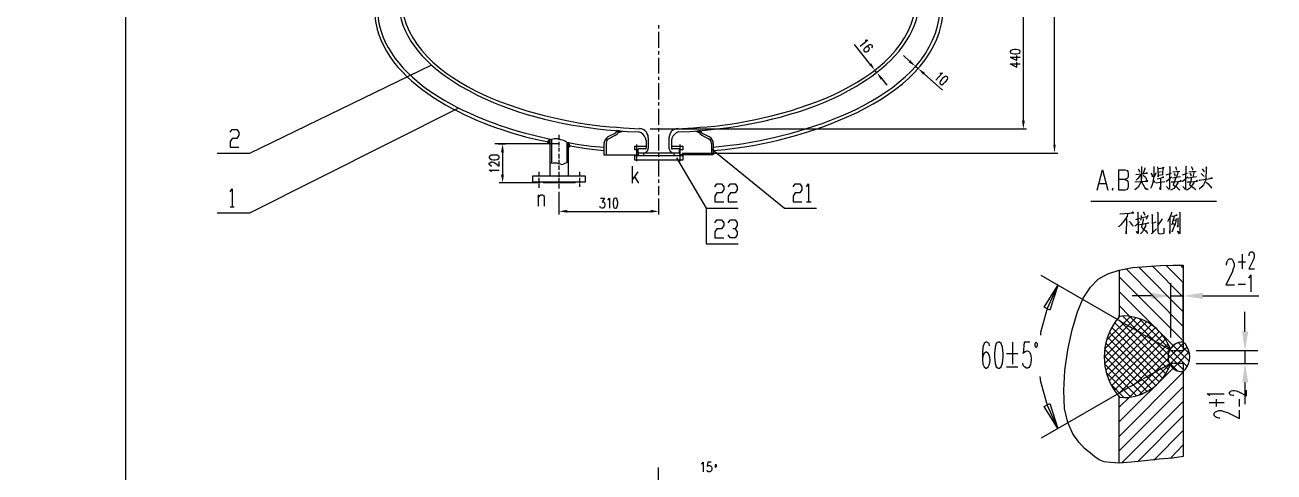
# Model space of a CAD drawing. Header units: millimetres. Extents: x 0 to 819, y 0 to 1152.
# Drawn here: x 0 to 539, y 586 to 779 of the extents above; entities that cross this region are included whole.
import ezdxf

# ---------------------------------------------------------------- set-up
doc = ezdxf.new("R2010")
doc.units = ezdxf.units.MM
doc.layers.add('1', color=7, linetype='Continuous')

msp = doc.modelspace()

# ---------------------------------------------------------------- hatches: boundary and pattern name
h = msp.add_hatch(color=0)
h.dxf.hatch_style = 2
h.paths.add_polyline_path([(365.4, 762.441732), (364.5, 761.721732), (367.02, 759.381732)])
h = msp.add_hatch(color=0)
h.dxf.hatch_style = 2
h.paths.add_polyline_path([(382.32, 763.701732), (381.6, 762.801732), (384.66, 761.001732)])
h = msp.add_hatch(color=0)
h.dxf.hatch_style = 2
h.paths.add_polyline_path([(370.44, 755.961732), (369.54, 755.241732), (367.92, 758.301732)])
h = msp.add_hatch(color=0)
h.dxf.hatch_style = 2
h.paths.add_polyline_path([(388.62, 758.301732), (387.9, 757.401732), (385.74, 760.101732)])
h = msp.add_hatch(color=0)
h.dxf.hatch_style = 2
h.paths.add_polyline_path([(430.56, 737.601732), (431.82, 737.601732), (431.1, 734.001732)])
h = msp.add_hatch(color=0)
h.dxf.hatch_style = 2
h.paths.add_polyline_path([(226.62, 729.681732), (225.72, 728.421732), (226.62, 728.421732)])
h = msp.add_hatch(color=0)
h.dxf.hatch_style = 2
h.paths.add_polyline_path([(225.72, 728.421732), (226.62, 728.421732)])
h = msp.add_hatch(color=0)
h.dxf.hatch_style = 2
h.paths.add_polyline_path([(225.72, 728.421732), (226.62, 728.421732)])
h = msp.add_hatch(color=0)
h.dxf.hatch_style = 2
h.paths.add_polyline_path([(225.72, 728.421732), (225.9, 728.241732), (226.62, 728.241732)])
h = msp.add_hatch(color=0)
h.dxf.hatch_style = 2
h.paths.add_polyline_path([(225.72, 728.421732), (226.62, 728.421732), (226.62, 728.241732)])
h = msp.add_hatch(color=0)
h.dxf.hatch_style = 2
h.paths.add_polyline_path([(225.9, 728.241732), (226.62, 728.241732), (226.62, 727.701732)])
h = msp.add_hatch(color=0)
h.dxf.hatch_style = 2
h.paths.add_polyline_path([(234.54, 728.241732), (234.54, 726.801732), (235.26, 726.801732)])
h = msp.add_hatch(color=0)
h.dxf.hatch_style = 2
h.paths.add_polyline_path([(205.56, 723.921732), (206.82, 723.921732), (206.28, 727.521732)])
h = msp.add_hatch(color=0)
h.dxf.hatch_style = 2
h.paths.add_polyline_path([(234.54, 726.801732), (234.54, 726.621732), (235.44, 726.621732)])
h = msp.add_hatch(color=0)
h.dxf.hatch_style = 2
h.paths.add_polyline_path([(234.54, 726.801732), (235.44, 726.621732)])
h = msp.add_hatch(color=0)
h.dxf.hatch_style = 2
h.paths.add_polyline_path([(234.54, 726.801732), (235.26, 726.801732), (235.44, 726.621732)])
h = msp.add_hatch(color=0)
h.dxf.hatch_style = 2
h.paths.add_polyline_path([(234.54, 726.621732), (235.44, 726.621732)])
h = msp.add_hatch(color=0)
h.dxf.hatch_style = 2
h.paths.add_polyline_path([(234.54, 726.621732), (235.44, 726.621732)])
h = msp.add_hatch(color=0)
h.dxf.hatch_style = 2
h.paths.add_polyline_path([(234.54, 726.621732), (235.44, 726.621732), (234.54, 725.901732)])
h = msp.add_hatch(color=0)
h.dxf.hatch_style = 2
h.paths.add_polyline_path([(444.06, 727.161732), (445.14, 727.161732), (444.6, 723.561732)])
h = msp.add_hatch(color=0)
h.dxf.hatch_style = 2
h.paths.add_polyline_path([(205.56, 714.201732), (206.82, 714.201732), (206.28, 710.781732)])
h = msp.add_hatch(color=0)
h.dxf.hatch_style = 2
h.paths.add_polyline_path([(234.18, 699.081732), (234.18, 697.821732), (230.58, 698.361732)])
h = msp.add_hatch(color=0)
h.dxf.hatch_style = 2
h.paths.add_polyline_path([(270.18, 699.081732), (270.18, 697.821732), (273.6, 698.361732)])
h = msp.add_hatch(color=0)
h.dxf.hatch_style = 2
h.paths.add_polyline_path([(486.36, 663.261732), (486.36, 660.561732), (494.82, 661.821732)])
h = msp.add_hatch(color=0)
h.dxf.hatch_style = 2
h.paths.add_polyline_path([(508.68, 663.261732), (508.68, 660.561732), (500.22, 661.821732)])
h = msp.add_hatch(color=0)
h.dxf.hatch_style = 2
h.paths.add_polyline_path([(525.6, 646.521732), (528.3, 646.521732), (526.86, 638.241732)])
h = msp.add_hatch(color=0)
h.dxf.hatch_style = 2
h.paths.add_polyline_path([(525.6, 624.381732), (528.3, 624.381732), (526.86, 632.661732)])

# ---------------------------------------------------------------- linework, layer by layer
at = {"layer": '1', "color": 0, "lineweight": 18}
for points in [[(819, 14.361732), (43.56, 14.361732), (43.56, 1151.601732), (819, 1151.601732), (819, 14.361732)], [(269.1, 730.221732), (269.1, 731.121732), (268.74, 731.841732), (268.38, 732.561732), (267.66, 733.281732), (266.94, 733.821732), (266.22, 734.001732), (265.32, 734.181732)], [(270, 734.001732), (277.56, 734.001732)], [(226.62, 729.681732), (226.62, 713.661732)], [(234, 728.241732), (232.74, 728.961732), (231.48, 729.321732), (230.04, 729.681732), (228.6, 729.681732), (227.34, 729.501732)], [(227.34, 729.501732), (227.34, 719.241732)], [(233.82, 728.241732), (239.22, 727.341732), (244.62, 726.621732), (250.02, 726.081732)], [(234, 728.241732), (234, 719.601732)], [(234.54, 728.241732), (234.54, 713.661732)], [(251.64, 730.581732), (251.1, 730.041732), (250.56, 729.321732), (250.2, 728.601732), (250.02, 727.701732)], [(252.18, 729.681732), (251.46, 729.321732), (251.1, 728.601732), (250.92, 727.701732)], [(254.7, 732.021732), (251.64, 730.581732)], [(255.06, 731.301732), (252.18, 729.681732)], [(254.7, 732.021732), (255.06, 732.381732), (255.42, 732.741732), (255.42, 733.281732)], [(255.06, 731.301732), (255.78, 731.841732), (256.14, 732.381732)], [(268.2, 728.961732), (268.02, 730.041732), (267.48, 730.941732), (266.94, 731.661732), (266.04, 732.381732), (265.14, 732.741732)], [(268.2, 728.961732), (268.2, 725.721732)], [(269.1, 730.221732), (269.1, 725.721732)], [(278.1, 730.221732), (278.1, 725.721732)], [(282.06, 732.741732), (281.16, 732.381732), (280.44, 731.661732), (279.72, 730.941732), (279.36, 730.041732), (279.18, 728.961732)], [(279.18, 728.961732), (279.18, 725.721732)], [(291.24, 732.381732), (291.6, 731.841732), (292.32, 731.301732)], [(291.78, 733.281732), (291.96, 732.741732), (292.14, 732.381732), (292.68, 732.021732)], [(292.32, 731.301732), (295.2, 729.681732)], [(292.68, 732.021732), (295.56, 730.581732)], [(296.46, 727.701732), (296.28, 728.601732), (295.92, 729.321732), (295.2, 729.681732)], [(297.18, 727.701732), (297.18, 728.601732), (296.82, 729.321732), (296.28, 730.041732), (295.56, 730.581732)], [(234.54, 726.801732), (242.28, 725.541732), (250.02, 724.641732)], [(250.02, 727.701732), (250.02, 722.841732)], [(250.02, 722.841732), (264.78, 722.841732)], [(250.92, 727.701732), (250.92, 722.841732)], [(264.78, 725.001732), (263.34, 725.001732), (263.34, 726.621732), (268.2, 726.621732)], [(267.84, 725.361732), (264.78, 725.361732)], [(267.12, 723.561732), (264.78, 723.561732), (264.78, 725.361732)], [(264.78, 723.561732), (264.78, 722.481732)], [(267.12, 723.561732), (267.66, 723.741732), (268.38, 724.101732), (268.74, 724.461732), (269.1, 725.001732), (269.1, 725.721732)], [(282.6, 723.561732), (267.12, 723.561732)], [(267.12, 723.561732), (267.12, 722.481732)], [(267.84, 725.361732), (268.02, 725.361732), (268.2, 725.721732)], [(278.1, 725.721732), (278.28, 725.001732), (278.64, 724.461732), (279, 724.101732), (279.54, 723.741732), (280.26, 723.561732)], [(279.18, 726.621732), (284.04, 726.621732), (284.04, 725.001732), (282.6, 725.001732)], [(279.18, 725.721732), (279.18, 725.361732), (279.54, 725.361732)], [(282.6, 723.561732), (282.6, 725.361732), (279.54, 725.361732)], [(280.26, 723.561732), (280.26, 722.481732)], [(282.6, 723.561732), (282.6, 722.481732)], [(297.18, 722.841732), (282.6, 722.841732)], [(296.46, 727.701732), (296.46, 722.841732)], [(297.18, 727.701732), (297.18, 722.841732)], [(267.12, 722.481732), (284.04, 722.481732), (284.04, 720.501732), (263.34, 720.501732)], [(284.04, 720.501732), (263.34, 720.501732), (263.34, 722.481732), (280.26, 722.481732)], [(219.24, 713.661732), (219.24, 711.141732)], [(242.1, 711.141732), (242.1, 713.661732), (219.24, 713.661732)], [(219.24, 711.141732), (242.1, 711.141732)], [(223.74, 711.141732), (223.74, 710.781732)], [(237.6, 711.141732), (237.6, 710.781732), (223.74, 710.781732)], [(500.22, 675.141732), (500.22, 638.241732)], [(472.5, 672.981732), (472.5, 653.181732)], [(472.5, 653.001732), (472.5, 653.361732)], [(500.22, 632.661732), (500.22, 592.521732)], [(472.5, 589.641732), (472.5, 618.081732)]]:
    msp.add_lwpolyline(points, dxfattribs=at)
at = {"layer": '1', "color": 0, "lineweight": 9}
for points in [[(444.6, 727.161732), (444.6, 997.521732)], [(431.1, 791.241732), (431.1, 737.601732)], [(273.6, 778.821732), (273.6, 777.381732)], [(273.6, 775.941732), (273.6, 769.101732)], [(362.88, 772.341732), (363.24, 772.341732), (363.96, 772.341732), (360.72, 769.641732)], [(273.6, 767.661732), (273.6, 766.221732)], [(364.86, 762.081732), (358.2, 770.541732)], [(365.76, 769.101732), (365.94, 769.461732), (365.94, 770.001732), (365.76, 770.181732), (365.22, 770.361732), (364.68, 770.361732), (363.78, 769.821732), (362.88, 769.101732), (362.34, 768.561732), (362.16, 768.021732), (362.34, 767.661732), (362.34, 767.481732), (362.88, 767.301732), (363.42, 767.301732), (363.96, 767.661732), (364.14, 767.661732), (364.5, 768.201732), (364.68, 768.741732), (364.5, 769.101732), (364.32, 769.281732), (363.96, 769.461732), (363.42, 769.461732), (362.88, 769.101732)], [(425.52, 767.301732), (425.7, 766.761732), (426.42, 766.581732), (427.32, 766.401732), (428.04, 766.401732), (428.94, 766.581732), (429.66, 766.761732), (429.84, 767.301732), (429.84, 767.481732), (429.66, 767.841732), (428.94, 768.201732), (428.04, 768.381732), (427.32, 768.381732), (426.42, 768.201732), (425.7, 767.841732), (425.52, 767.481732), (425.52, 767.301732)], [(175.5, 761.541732), (97.02, 723.381732), (82.98, 723.381732)], [(273.6, 764.781732), (273.6, 757.941732)], [(381.96, 763.341732), (379.44, 765.681732)], [(384.66, 761.001732), (385.74, 760.101732)], [(425.52, 764.961732), (428.4, 763.521732), (428.4, 765.681732)], [(425.52, 764.961732), (429.84, 764.961732)], [(425.52, 762.081732), (428.4, 760.641732), (428.4, 762.801732)], [(425.52, 762.081732), (429.84, 762.081732)], [(273.6, 756.501732), (273.6, 755.241732)], [(366.3, 758.841732), (365.94, 758.481732)], [(367.02, 757.761732), (366.84, 757.401732)], [(367.92, 758.301732), (367.02, 759.381732)], [(370.08, 755.601732), (372.24, 752.901732)], [(383.76, 760.101732), (383.76, 759.921732)], [(384.84, 759.201732), (384.66, 759.021732)], [(388.26, 757.761732), (396.18, 750.741732)], [(395.1, 758.121732), (395.46, 758.121732), (396.18, 758.301732), (393.3, 755.061732)], [(397.98, 756.681732), (397.62, 756.861732), (397.08, 756.501732), (396.18, 755.781732), (395.82, 755.421732), (395.28, 754.521732), (395.1, 753.981732), (395.28, 753.441732), (395.46, 753.261732), (396, 753.081732), (396.54, 753.441732), (397.26, 754.161732), (397.62, 754.521732), (398.34, 755.421732), (398.52, 755.961732), (398.34, 756.501732), (397.98, 756.681732)], [(273.6, 753.801732), (273.6, 746.781732)], [(273.6, 745.521732), (273.6, 744.081732)], [(187.2, 743.001732), (97.02, 697.641732)], [(273.6, 742.641732), (273.6, 735.801732)], [(88.56, 732.561732), (89.46, 733.821732), (91.44, 733.821732), (92.34, 732.561732), (92.34, 731.301732), (91.44, 729.861732), (89.46, 729.861732), (88.56, 728.601732), (88.56, 726.081732), (92.34, 726.081732)], [(273.6, 734.361732), (273.6, 732.921732)], [(275.04, 734.001732), (432.54, 734.001732)], [(226.62, 729.681732), (225.72, 728.421732), (226.62, 727.701732)], [(230.58, 731.481732), (230.58, 729.321732)], [(230.58, 728.961732), (230.58, 728.961732)], [(230.58, 728.421732), (230.58, 726.801732)], [(234.54, 728.241732), (235.44, 726.621732), (234.54, 725.901732)], [(255.42, 733.281732), (255.6, 733.281732), (255.6, 733.281732), (255.6, 733.281732), (255.6, 733.281732), (255.6, 733.281732)], [(256.32, 732.561732), (255.42, 733.281732)], [(255.42, 733.281732), (256.14, 732.381732)], [(255.6, 733.281732), (255.6, 733.281732), (255.6, 733.101732), (255.6, 733.281732)], [(255.6, 733.101732), (255.78, 733.281732), (255.6, 733.101732)], [(255.6, 733.101732), (255.78, 733.281732)], [(255.6, 733.101732), (255.78, 733.281732), (255.6, 733.101732), (255.78, 733.281732), (255.6, 733.101732)], [(255.78, 733.281732), (255.6, 733.101732), (255.96, 733.281732), (255.78, 733.101732), (255.96, 733.281732)], [(256.32, 732.561732), (255.6, 733.281732), (256.32, 732.561732), (255.6, 733.281732), (256.32, 732.561732), (255.6, 733.281732), (256.32, 732.561732)], [(255.6, 733.281732), (256.5, 732.561732), (255.78, 733.281732), (256.5, 732.561732)], [(255.78, 733.101732), (256.32, 732.561732), (255.6, 733.101732)], [(255.78, 732.921732), (255.96, 733.281732), (255.78, 732.921732), (255.96, 733.281732)], [(255.78, 732.921732), (255.96, 733.281732), (255.78, 732.921732), (255.96, 733.281732)], [(255.78, 732.921732), (256.14, 733.281732), (255.78, 732.921732), (256.14, 733.281732), (255.78, 732.921732), (256.14, 733.281732)], [(256.5, 732.561732), (255.78, 733.281732), (256.5, 732.561732), (255.78, 733.281732), (256.5, 732.561732)], [(255.78, 732.921732), (256.14, 733.101732), (255.78, 732.921732)], [(255.78, 732.741732), (256.14, 733.101732)], [(256.14, 732.561732), (255.78, 732.921732)], [(256.5, 732.561732), (255.96, 733.281732), (256.5, 732.561732), (255.96, 733.281732), (256.68, 732.561732), (255.96, 733.281732), (256.68, 732.561732)], [(255.96, 732.741732), (256.32, 733.101732), (255.96, 732.741732), (256.32, 733.101732)], [(255.96, 732.741732), (256.32, 733.101732), (255.96, 732.741732), (256.32, 733.101732)], [(255.96, 732.741732), (256.32, 733.101732), (255.96, 732.741732)], [(255.96, 732.741732), (256.5, 733.101732), (255.96, 732.741732), (256.5, 733.101732)], [(255.96, 732.741732), (256.5, 733.101732), (255.96, 732.741732)], [(256.5, 733.101732), (255.96, 732.561732), (256.5, 733.101732), (255.96, 732.561732), (256.5, 733.101732)], [(255.96, 732.561732), (256.14, 732.561732), (255.96, 732.741732)], [(256.68, 732.561732), (256.14, 733.281732), (256.68, 732.561732), (256.14, 733.281732), (256.68, 732.561732), (256.14, 733.101732), (256.68, 732.561732)], [(256.14, 732.561732), (256.68, 733.101732), (256.14, 732.561732), (256.68, 733.101732)], [(256.14, 732.561732), (256.68, 733.101732), (256.14, 732.561732)], [(256.14, 732.561732), (256.68, 733.101732), (256.14, 732.561732), (256.68, 733.101732)], [(256.14, 732.561732), (256.86, 733.101732), (256.14, 732.381732)], [(256.14, 732.561732), (256.86, 733.101732)], [(257.94, 732.921732), (257.94, 732.921732), (256.14, 732.381732)], [(256.14, 732.381732), (256.14, 732.561732)], [(256.32, 732.561732), (256.86, 733.101732), (256.32, 732.561732)], [(256.86, 733.101732), (256.32, 732.561732), (256.86, 733.101732), (256.32, 732.561732)], [(256.32, 732.561732), (257.04, 733.101732), (256.5, 732.561732)], [(256.86, 732.561732), (256.32, 733.101732), (256.86, 732.561732)], [(256.86, 732.741732), (256.32, 733.101732), (256.86, 732.741732), (256.32, 733.101732), (256.86, 732.741732)], [(256.32, 733.101732), (256.86, 732.741732), (256.5, 733.101732), (256.86, 732.741732), (256.5, 733.101732), (257.04, 732.741732), (256.5, 733.101732), (257.04, 732.741732)], [(257.04, 733.101732), (256.5, 732.561732), (257.04, 733.101732)], [(256.5, 732.561732), (257.04, 733.101732), (256.5, 732.561732)], [(256.68, 732.561732), (257.04, 733.101732), (256.68, 732.561732)], [(256.68, 732.561732), (257.04, 733.101732)], [(256.68, 732.561732), (257.22, 733.101732), (256.68, 732.561732)], [(257.04, 732.741732), (256.68, 733.101732), (257.04, 732.741732), (256.68, 733.101732), (257.04, 732.741732), (256.68, 733.101732), (257.04, 732.741732)], [(256.86, 732.561732), (257.22, 733.101732)], [(256.86, 732.741732), (257.22, 733.101732), (256.86, 732.741732), (257.22, 733.101732), (256.86, 732.741732)], [(257.22, 732.741732), (256.86, 733.101732), (257.22, 732.741732), (256.86, 733.101732), (257.22, 732.741732), (256.86, 733.101732), (257.22, 732.741732)], [(256.86, 733.101732), (257.22, 732.741732), (257.04, 733.101732), (257.22, 732.741732)], [(257.22, 733.101732), (257.04, 732.741732), (257.4, 733.101732), (257.04, 732.741732)], [(257.04, 732.741732), (257.4, 733.101732)], [(257.04, 732.741732), (257.4, 733.101732), (257.04, 732.741732)], [(257.4, 732.741732), (257.04, 733.101732), (257.4, 732.741732), (257.04, 733.101732), (257.4, 732.741732)], [(257.22, 732.741732), (257.4, 733.101732)], [(257.4, 733.101732), (257.22, 732.741732), (257.4, 732.921732), (257.22, 732.741732), (257.58, 732.921732), (257.4, 732.741732), (257.58, 732.921732), (257.4, 732.741732)], [(257.4, 732.741732), (257.22, 733.101732), (257.4, 732.741732), (257.22, 733.101732), (257.4, 732.741732)], [(257.4, 732.921732), (257.22, 733.101732), (257.4, 732.921732)], [(257.58, 732.921732), (257.4, 733.101732), (257.58, 732.921732), (257.4, 733.101732), (257.58, 732.921732), (257.4, 733.101732), (257.58, 732.921732)], [(257.4, 732.741732), (257.58, 732.921732)], [(257.4, 732.921732), (257.58, 732.921732), (257.58, 732.921732), (257.58, 732.921732)], [(257.4, 732.921732), (257.58, 732.921732), (257.58, 732.921732), (257.58, 732.921732)], [(257.58, 732.921732), (257.76, 732.921732), (257.58, 732.921732)], [(257.58, 732.921732), (257.76, 732.921732)], [(257.58, 732.921732), (257.76, 732.921732), (257.76, 732.921732)], [(257.76, 732.921732), (257.58, 732.921732), (257.76, 732.921732), (257.58, 732.921732), (257.76, 732.921732), (257.76, 732.921732), (257.76, 732.921732)], [(257.76, 732.921732), (257.76, 732.921732), (257.76, 732.921732)], [(257.76, 732.921732), (257.76, 732.921732), (257.94, 732.921732)], [(257.76, 732.921732), (257.76, 732.921732), (257.76, 732.921732), (257.76, 732.921732), (257.76, 732.921732)], [(273.6, 731.661732), (273.6, 724.641732)], [(289.8, 733.101732), (289.8, 732.921732), (289.98, 733.101732), (289.8, 732.921732)], [(289.8, 732.921732), (289.8, 733.101732), (289.98, 732.921732)], [(291.24, 732.381732), (289.8, 732.921732)], [(289.98, 733.101732), (289.98, 732.921732), (289.98, 733.101732), (289.98, 732.921732)], [(289.98, 732.921732), (289.98, 733.101732), (289.98, 732.921732)], [(289.98, 732.921732), (290.16, 733.101732), (289.98, 732.921732), (290.16, 733.101732), (289.98, 732.921732), (290.16, 733.101732), (290.16, 732.921732), (290.34, 733.101732), (290.16, 732.921732)], [(289.98, 732.921732), (289.98, 733.101732), (289.98, 732.921732)], [(289.98, 732.921732), (289.98, 733.101732)], [(290.16, 732.921732), (289.98, 733.101732), (290.16, 732.921732)], [(290.16, 732.921732), (289.98, 733.101732)], [(290.16, 732.921732), (289.98, 733.101732), (290.16, 732.921732)], [(290.16, 732.921732), (290.34, 733.101732), (290.16, 732.921732), (290.34, 733.101732), (290.16, 732.921732)], [(290.16, 732.921732), (290.52, 733.101732), (290.16, 732.921732), (290.52, 733.101732)], [(290.34, 732.741732), (290.16, 733.101732), (290.34, 732.741732), (290.16, 733.101732)], [(290.34, 732.741732), (290.16, 733.101732), (290.52, 732.741732)], [(290.16, 733.101732), (290.52, 732.741732), (290.16, 733.101732), (290.52, 732.741732)], [(290.16, 733.101732), (290.7, 732.741732), (290.34, 733.101732), (290.7, 732.741732)], [(290.34, 732.921732), (290.52, 733.101732), (290.34, 732.921732)], [(290.34, 732.741732), (290.52, 733.101732), (290.34, 732.741732)], [(290.34, 732.741732), (290.7, 733.101732), (290.34, 732.741732), (290.7, 733.101732), (290.34, 732.741732), (290.7, 733.101732), (290.34, 732.741732)], [(290.34, 732.741732), (290.88, 733.101732), (290.52, 732.741732), (290.88, 733.101732), (290.52, 732.741732)], [(290.34, 733.101732), (290.7, 732.561732), (290.34, 733.101732), (290.88, 732.561732)], [(290.88, 732.561732), (290.34, 733.101732), (290.88, 732.561732), (290.34, 733.101732)], [(290.52, 732.741732), (290.88, 733.101732), (290.52, 732.741732), (291.06, 733.101732), (290.52, 732.741732)], [(290.52, 732.741732), (291.06, 733.101732), (290.52, 732.741732), (291.06, 733.101732)], [(291.06, 732.561732), (290.52, 733.101732), (291.06, 732.561732), (290.52, 733.101732)], [(291.06, 732.561732), (290.52, 733.101732), (291.24, 732.381732)], [(290.52, 733.101732), (291.24, 732.561732), (290.52, 733.101732), (291.24, 732.561732), (290.52, 733.101732)], [(291.06, 733.101732), (290.7, 732.741732), (291.06, 733.281732)], [(290.7, 732.741732), (291.24, 733.281732), (290.7, 732.741732), (291.24, 733.281732), (290.7, 732.741732)], [(290.7, 732.561732), (291.24, 733.281732), (290.7, 732.561732), (291.42, 733.281732), (290.7, 732.561732)], [(291.24, 732.561732), (290.7, 733.101732), (291.24, 732.561732), (290.7, 733.101732), (291.24, 732.561732), (290.7, 733.101732)], [(291.24, 732.561732), (290.7, 733.101732), (291.24, 732.561732), (290.7, 733.101732)], [(290.88, 732.561732), (291.42, 733.281732), (290.88, 732.561732), (291.42, 733.281732), (290.88, 732.561732)], [(290.88, 732.561732), (291.6, 733.281732), (290.88, 732.561732), (291.6, 733.281732), (290.88, 732.561732), (291.6, 733.281732), (290.88, 732.561732), (291.78, 733.281732), (291.06, 732.561732), (291.78, 733.281732), (291.06, 732.561732)], [(291.24, 732.561732), (290.88, 733.101732), (291.24, 732.741732), (290.88, 733.101732)], [(291.42, 732.741732), (290.88, 733.101732), (291.42, 732.741732), (290.88, 733.101732)], [(291.42, 732.741732), (290.88, 733.101732), (291.42, 732.741732), (291.06, 733.101732), (291.42, 732.741732)], [(291.78, 733.281732), (291.06, 732.561732), (291.78, 733.281732)], [(291.42, 732.921732), (291.06, 733.101732), (291.42, 732.921732), (291.06, 733.281732)], [(291.6, 733.101732), (291.06, 732.561732), (291.6, 732.921732)], [(291.06, 733.101732), (291.42, 732.741732), (291.06, 733.101732), (291.42, 732.741732), (291.06, 733.101732)], [(291.42, 732.921732), (291.06, 732.561732), (291.42, 732.741732)], [(291.06, 732.561732), (291.24, 732.561732)], [(291.42, 732.921732), (291.24, 733.281732), (291.42, 732.921732)], [(291.42, 732.921732), (291.24, 733.281732)], [(291.6, 732.921732), (291.24, 733.281732), (291.6, 732.921732), (291.24, 733.281732), (291.6, 732.921732), (291.24, 733.281732)], [(291.78, 733.281732), (291.24, 732.381732)], [(291.24, 732.381732), (291.24, 732.561732)], [(291.6, 732.921732), (291.42, 733.281732), (291.6, 732.921732), (291.42, 733.281732)], [(291.6, 733.101732), (291.42, 733.281732), (291.6, 733.101732), (291.42, 733.281732)], [(291.6, 733.101732), (291.42, 733.281732), (291.6, 733.101732), (291.42, 733.281732)], [(291.6, 733.281732), (291.6, 733.101732), (291.6, 733.281732)], [(291.78, 733.101732), (291.6, 733.281732), (291.78, 733.101732), (291.6, 733.281732)], [(291.78, 733.101732), (291.6, 733.281732), (291.78, 733.101732)], [(291.6, 733.281732), (291.78, 733.281732), (291.78, 733.281732), (291.78, 733.281732), (291.78, 733.281732)], [(291.78, 733.281732), (291.78, 733.281732)], [(230.58, 727.521732), (202.86, 727.521732)], [(204.3, 727.521732), (207.54, 727.521732)], [(206.28, 723.921732), (206.28, 714.201732)], [(230.58, 726.441732), (230.58, 726.261732)], [(230.58, 725.901732), (230.58, 724.281732)], [(230.58, 723.741732), (230.58, 723.741732)], [(230.58, 723.201732), (230.58, 721.581732)], [(264.24, 720.141732), (264.24, 727.341732)], [(273.6, 723.201732), (273.6, 721.941732)], [(282.96, 720.141732), (282.96, 727.341732)], [(283.86, 723.561732), (446.04, 723.561732)], [(296.46, 725.361732), (327.96, 699.801732)], [(200.52, 721.581732), (200.7, 721.221732), (201.42, 720.861732), (202.32, 720.681732), (203.04, 720.681732), (203.94, 720.861732), (204.66, 721.221732), (204.84, 721.581732), (204.84, 721.941732), (204.66, 722.301732), (203.94, 722.661732), (203.04, 722.661732), (202.32, 722.661732), (201.42, 722.661732), (200.7, 722.301732), (200.52, 721.941732), (200.52, 721.581732)], [(201.6, 717.981732), (201.42, 717.981732), (200.7, 718.341732), (200.52, 718.701732), (200.52, 719.241732), (200.7, 719.421732), (201.42, 719.781732), (201.78, 719.781732), (202.14, 719.601732), (202.86, 719.421732), (204.84, 717.981732), (204.84, 719.961732)], [(226.62, 719.241732), (228.06, 719.421732), (229.5, 719.421732), (230.4, 719.061732), (231.12, 718.881732), (231.84, 718.701732), (232.74, 718.881732), (234.54, 719.781732)], [(230.58, 721.221732), (230.58, 721.041732)], [(230.58, 720.681732), (230.58, 719.061732)], [(230.58, 718.521732), (230.58, 718.521732)], [(230.58, 718.161732), (230.58, 716.361732)], [(262.26, 717.981732), (262.26, 710.601732)], [(273.6, 720.501732), (273.6, 713.481732)], [(281.34, 721.581732), (294.12, 699.801732)], [(482.22, 717.801732), (482.22, 717.261732), (482.22, 712.581732), (482.22, 713.121732), (482.22, 713.841732)], [(489.06, 717.621732), (489.24, 716.541732), (489.42, 713.301732), (489.42, 714.021732), (491.58, 714.381732), (491.4, 714.381732), (491.58, 717.441732), (491.76, 717.081732), (489.24, 716.721732)], [(494.28, 717.981732), (494.46, 717.441732), (494.46, 717.621732), (494.28, 710.961732), (494.28, 708.261732), (494.28, 708.081732), (494.1, 707.901732), (493.02, 709.161732), (494.1, 707.901732)], [(496.8, 717.801732), (497.16, 716.721732), (497.34, 716.181732)], [(501.12, 717.981732), (501.48, 717.441732), (501.3, 717.621732), (501.12, 710.961732), (501.12, 708.261732), (501.12, 708.081732), (501.12, 707.901732), (500.04, 709.161732), (501.12, 707.901732)], [(503.64, 717.801732), (504.18, 716.721732), (504.18, 716.181732)], [(201.42, 715.461732), (201.24, 715.821732), (200.52, 716.181732), (204.84, 716.181732)], [(221.94, 715.461732), (221.94, 713.841732)], [(221.94, 713.301732), (221.94, 713.301732)], [(221.94, 712.941732), (221.94, 711.141732)], [(230.58, 716.001732), (230.58, 716.001732)], [(230.58, 715.461732), (230.58, 713.841732)], [(230.58, 713.481732), (230.58, 713.301732)], [(230.58, 712.941732), (230.58, 711.321732)], [(239.4, 715.461732), (239.4, 714.021732)], [(239.4, 713.481732), (239.4, 713.481732)], [(239.4, 712.941732), (239.4, 711.321732)], [(264.6, 715.461732), (262.26, 712.041732)], [(263.16, 713.481732), (264.96, 710.601732)], [(273.6, 712.221732), (273.6, 710.781732)], [(462.96, 707.541732), (465.3, 716.361732), (467.64, 707.541732)], [(472.32, 707.541732), (472.32, 716.361732), (475.02, 716.361732), (475.92, 716.001732), (476.28, 715.641732), (476.46, 714.741732), (476.46, 713.841732), (476.28, 712.941732), (475.92, 712.581732), (475.02, 712.221732), (472.32, 712.221732)], [(475.02, 712.221732), (475.92, 711.681732), (476.28, 711.321732), (476.46, 710.421732), (476.46, 709.161732), (476.28, 708.441732), (475.92, 707.901732), (475.02, 707.541732), (472.32, 707.541732)], [(479.7, 714.381732), (484.74, 714.921732), (484.38, 715.101732), (484.02, 714.921732)], [(481.86, 714.381732), (481.14, 713.301732), (480.6, 712.581732), (479.88, 711.861732)], [(480.78, 716.721732), (481.32, 715.821732), (481.5, 715.281732)], [(483.66, 717.261732), (483.66, 716.901732), (482.94, 714.741732)], [(482.94, 714.021732), (483.84, 713.121732), (484.38, 712.221732)], [(486.18, 714.921732), (486.72, 714.021732), (486.72, 713.661732), (486.72, 713.301732)], [(488.34, 715.101732), (488.34, 714.741732), (487.44, 713.121732)], [(488.88, 712.401732), (491.76, 713.121732), (491.4, 713.121732), (491.04, 712.941732)], [(489.42, 715.281732), (490.68, 715.641732)], [(490.32, 712.581732), (490.32, 707.721732), (490.14, 708.261732), (490.32, 708.981732)], [(492.84, 714.201732), (495.18, 714.921732)], [(492.84, 711.321732), (495.18, 713.301732)], [(495.54, 712.941732), (498.96, 713.481732)], [(495.72, 715.461732), (498.78, 715.821732)], [(496.8, 712.941732), (496.8, 712.581732), (496.44, 711.321732), (495.9, 709.881732), (496.62, 709.341732), (497.34, 708.981732), (498.06, 708.261732), (498.78, 707.721732)], [(496.26, 714.921732), (496.62, 714.201732), (496.62, 713.661732)], [(497.88, 715.641732), (497.88, 715.101732), (497.34, 713.301732)], [(499.68, 711.321732), (502.2, 713.301732)], [(499.86, 714.201732), (502.02, 714.921732)], [(502.38, 712.941732), (505.98, 713.481732)], [(502.56, 715.461732), (505.8, 715.821732)], [(503.64, 712.941732), (503.64, 712.581732), (503.46, 711.321732), (502.92, 709.881732), (504.18, 708.981732), (505.08, 708.261732), (505.62, 707.721732)], [(503.1, 714.921732), (503.46, 714.201732), (503.46, 713.661732)], [(504.72, 715.641732), (504.72, 715.101732), (504.36, 713.301732)], [(506.88, 712.041732), (507.06, 711.861732), (507.24, 711.861732), (512.82, 712.761732), (512.46, 712.761732), (511.74, 712.581732)], [(507.96, 714.741732), (508.68, 714.021732), (509.04, 713.661732), (509.04, 713.481732)], [(508.5, 716.721732), (508.5, 716.541732), (509.04, 715.821732), (509.4, 715.461732)], [(88.56, 706.821732), (89.46, 708.081732), (89.46, 700.341732)], [(222.48, 710.781732), (204.84, 710.781732)], [(221.94, 710.781732), (221.94, 710.601732)], [(221.94, 710.241732), (221.94, 708.621732)], [(230.58, 710.781732), (230.58, 710.781732)], [(230.58, 710.241732), (230.58, 708.261732)], [(230.58, 706.821732), (230.58, 697.101732)], [(239.4, 710.961732), (239.4, 710.781732)], [(239.4, 710.421732), (239.4, 708.981732)], [(273.6, 709.341732), (273.6, 705.381732)], [(297.9, 708.981732), (298.8, 710.241732), (300.78, 710.241732), (301.86, 708.981732), (301.86, 707.721732), (300.78, 706.461732), (298.8, 706.461732), (297.9, 705.021732), (297.9, 702.501732), (301.86, 702.501732)], [(303.66, 708.981732), (304.74, 710.241732), (306.72, 710.241732), (307.62, 708.981732), (307.62, 707.721732), (306.72, 706.461732), (304.74, 706.461732), (303.66, 705.021732), (303.66, 702.501732), (307.62, 702.501732)], [(331.74, 708.981732), (332.64, 710.241732), (334.62, 710.241732), (335.52, 708.981732), (335.52, 707.721732), (334.62, 706.461732), (332.64, 706.461732), (331.74, 705.021732), (331.74, 702.501732), (335.52, 702.501732)], [(337.5, 708.981732), (338.4, 710.241732), (338.4, 702.501732)], [(463.86, 710.421732), (466.74, 710.421732)], [(469.8, 708.441732), (469.44, 707.901732), (469.8, 707.541732), (469.98, 707.901732)], [(479.34, 711.141732), (484.92, 711.501732), (484.56, 711.681732), (483.84, 711.321732)], [(482.22, 711.141732), (483.84, 708.081732), (485.1, 707.901732), (483.84, 708.261732), (483.48, 708.621732)], [(487.26, 711.861732), (487.8, 711.141732), (488.16, 710.781732)], [(488.52, 710.781732), (492.3, 711.321732)], [(495, 711.141732), (496.62, 711.141732), (497.88, 711.321732), (499.32, 711.501732), (499.14, 711.681732), (498.78, 711.501732)], [(501.84, 711.141732), (503.64, 711.141732), (504.72, 711.321732), (506.34, 711.501732), (506.16, 711.681732), (505.8, 711.501732)], [(510.12, 710.961732), (511.02, 710.241732), (511.56, 709.521732), (512.1, 709.161732), (512.28, 708.801732), (512.46, 708.441732), (512.1, 708.981732)], [(221.58, 705.561732), (221.58, 700.701732)], [(221.58, 704.301732), (222.3, 705.201732), (222.84, 705.561732), (223.56, 705.561732), (224.1, 705.201732), (224.28, 704.301732), (224.28, 700.701732)], [(248.58, 704.121732), (250.2, 704.121732), (249.3, 702.501732), (249.66, 702.501732), (250.02, 702.321732), (250.2, 702.141732), (250.38, 701.421732), (250.38, 701.061732), (250.2, 700.521732), (249.84, 699.981732), (249.48, 699.801732), (249.12, 699.801732), (248.58, 699.981732), (248.4, 700.161732), (248.4, 700.701732)], [(251.64, 703.221732), (251.82, 703.401732), (252.36, 704.121732), (252.36, 699.801732)], [(254.88, 704.121732), (254.34, 703.941732), (254.16, 703.221732), (253.98, 702.321732), (253.98, 701.601732), (254.16, 700.701732), (254.34, 699.981732), (254.88, 699.801732), (255.06, 699.801732), (255.6, 699.981732), (255.78, 700.701732), (255.96, 701.601732), (255.96, 702.321732), (255.78, 703.221732), (255.6, 703.941732), (255.06, 704.121732), (254.88, 704.121732)], [(273.6, 703.941732), (273.6, 697.101732)], [(337.5, 702.501732), (339.48, 702.501732)], [(460.26, 702.861732), (514.62, 702.861732)], [(97.02, 697.641732), (82.98, 697.641732)], [(88.56, 700.341732), (90.36, 700.341732)], [(234.18, 698.361732), (270.18, 698.361732)], [(294.12, 699.801732), (307.98, 699.801732)], [(294.12, 699.801732), (294.12, 684.321732), (307.98, 684.321732)], [(327.96, 699.801732), (341.82, 699.801732)], [(472.86, 697.281732), (478.8, 697.821732), (478.62, 698.001732), (477.9, 697.641732)], [(480.42, 698.181732), (480.78, 697.641732), (480.6, 697.821732), (480.78, 689.181732), (480.78, 689.001732), (480.6, 688.641732), (480.06, 689.721732), (480.6, 689.001732)], [(482.04, 696.561732), (482.04, 695.661732), (481.86, 695.121732), (481.86, 694.761732), (481.68, 694.581732)], [(482.04, 695.661732), (485.1, 696.381732), (484.92, 696.561732), (484.2, 694.941732)], [(482.94, 698.181732), (483.3, 697.461732), (483.48, 697.101732), (483.48, 696.741732)], [(486.54, 697.101732), (487.08, 696.741732), (486.72, 696.741732), (486.9, 689.001732), (486.54, 688.641732), (488.7, 690.801732)], [(488.88, 698.001732), (489.42, 697.461732), (489.24, 697.641732), (489.24, 690.981732), (489.24, 689.541732), (489.42, 689.001732), (489.6, 688.821732), (490.14, 688.641732), (491.22, 688.821732), (491.94, 689.001732), (491.94, 689.001732), (491.94, 691.161732)], [(495.18, 698.001732), (495.18, 697.641732), (494.46, 695.841732), (493.38, 693.861732)], [(494.46, 695.841732), (494.46, 688.821732), (494.46, 689.361732), (494.46, 689.361732), (494.46, 690.081732)], [(495.18, 696.381732), (495.36, 696.381732), (495.54, 696.381732), (497.52, 696.741732), (497.34, 696.741732), (496.98, 696.741732)], [(496.08, 696.201732), (496.26, 696.021732), (495.9, 694.761732), (495.54, 693.861732), (495.36, 692.961732), (495.18, 692.421732)], [(498.6, 698.001732), (498.96, 697.641732), (498.78, 697.641732), (498.78, 689.361732), (498.78, 689.361732), (498.78, 688.821732), (498.6, 688.641732), (497.7, 689.901732), (498.6, 688.821732), (498.78, 689.001732)], [(297.9, 693.501732), (298.8, 694.761732), (300.78, 694.761732), (301.86, 693.501732), (301.86, 692.241732), (300.78, 690.801732), (298.8, 690.801732), (297.9, 689.541732), (297.9, 687.021732), (301.86, 687.021732)], [(303.66, 693.501732), (304.74, 694.761732), (306.72, 694.761732), (307.62, 693.501732), (307.62, 692.241732), (306.72, 690.801732), (305.64, 690.801732)], [(306.72, 690.801732), (307.62, 689.541732), (307.62, 688.281732), (306.72, 687.021732), (304.74, 687.021732), (303.66, 688.281732)], [(475.56, 695.481732), (475.74, 694.941732), (475.56, 689.001732), (475.56, 688.641732), (475.56, 689.181732), (475.56, 689.901732)], [(478.62, 691.881732), (478.44, 692.241732), (477.54, 693.501732), (476.82, 694.221732)], [(479.34, 692.241732), (479.7, 692.241732), (481.32, 693.861732)], [(479.7, 694.941732), (481.5, 695.481732)], [(481.32, 692.781732), (481.5, 692.601732), (481.5, 692.781732), (485.28, 693.501732), (484.74, 693.321732)], [(483.84, 693.141732), (483.84, 692.061732), (483.48, 691.341732), (483.12, 690.801732), (482.94, 690.081732), (482.58, 689.541732), (482.04, 689.001732), (481.68, 688.641732)], [(487.08, 693.321732), (488.52, 693.861732)], [(489.24, 692.241732), (490.86, 694.401732), (491.22, 695.121732)], [(495.54, 693.321732), (496.08, 692.961732), (496.26, 692.421732)], [(497.88, 695.661732), (497.88, 695.661732), (497.88, 695.481732), (497.88, 691.521732), (497.7, 691.881732), (497.88, 692.421732)], [(525.6, 679.821732), (525.6, 673.521732)], [(528.66, 679.101732), (528.66, 679.461732), (528.84, 680.181732), (529.02, 680.541732), (529.38, 680.901732), (530.1, 680.901732), (530.46, 680.541732), (530.64, 680.181732), (530.82, 679.461732), (530.82, 678.741732), (530.64, 678.021732), (530.28, 676.941732), (528.48, 673.521732), (531, 673.521732)], [(500.22, 592.521732), (495.54, 591.801732), (489.78, 591.261732), (483.66, 590.541732), (477.72, 590.001732), (472.5, 589.641732), (468.72, 589.821732), (466.02, 590.181732), (463.86, 591.081732), (462.06, 592.341732), (460.08, 593.961732), (457.56, 595.941732), (455.04, 598.641732), (452.52, 602.241732), (450.36, 607.101732), (448.92, 613.221732), (448.56, 620.961732), (449.1, 629.601732), (450.36, 638.601732), (452.16, 647.241732), (454.5, 654.981732), (457.02, 660.921732), (460.08, 665.601732), (463.5, 669.021732), (467.64, 671.361732), (472.5, 672.981732), (478.26, 674.061732), (484.38, 674.601732), (490.32, 674.961732), (495.9, 675.141732), (500.22, 675.141732)], [(486.72, 674.781732), (500.22, 661.281732)], [(492.66, 675.141732), (500.22, 667.581732)], [(498.96, 675.141732), (500.22, 673.881732)], [(518.94, 675.141732), (518.94, 675.681732), (519.12, 676.761732), (519.48, 677.301732), (520.02, 677.841732), (521.1, 677.841732), (521.64, 677.301732), (521.82, 676.761732), (522.18, 675.681732), (522.18, 674.601732), (521.82, 673.521732), (521.28, 671.901732), (518.58, 666.681732), (522.36, 666.681732)], [(523.98, 676.581732), (527.04, 676.581732)], [(472.5, 651.201732), (438.84, 670.641732)], [(472.5, 670.101732), (500.22, 642.381732)], [(475.56, 673.521732), (500.22, 648.681732)], [(480.96, 674.241732), (500.22, 654.981732)], [(528.48, 669.561732), (528.84, 669.921732), (529.38, 671.001732), (529.38, 663.621732)], [(438.66, 644.901732), (438.66, 646.161732), (441.54, 656.601732), (446.04, 666.321732)], [(442.62, 655.701732), (440.1, 656.961732), (446.04, 666.321732), (442.62, 655.701732)], [(472.5, 663.801732), (498.06, 638.241732)], [(494.82, 643.821732), (494.82, 667.401732)], [(500.22, 643.821732), (500.22, 667.401732)], [(523.98, 666.861732), (527.04, 666.861732)], [(486.36, 661.821732), (478.08, 661.821732)], [(494.82, 661.821732), (500.22, 661.821732)], [(508.68, 661.821732), (532.8, 661.821732)], [(467.1, 642.741732), (477.36, 653.001732)], [(472.5, 657.681732), (477.18, 653.001732)], [(473.94, 653.181732), (497.52, 629.601732)], [(477.18, 653.001732), (500.58, 629.601732)], [(526.86, 646.521732), (526.86, 654.981732)], [(466.02, 635.361732), (482.22, 651.561732)], [(466.2, 638.781732), (479.88, 652.461732)], [(466.2, 632.481732), (484.38, 650.661732)], [(466.74, 629.781732), (486.36, 649.401732)], [(467.28, 627.261732), (488.16, 648.141732)], [(469.26, 648.321732), (491.4, 626.181732)], [(470.52, 650.301732), (492.66, 628.161732)], [(472.5, 651.381732), (473.04, 650.841732)], [(474.12, 650.121732), (472.5, 651.201732)], [(473.04, 650.841732), (493.74, 630.141732)], [(474.48, 650.121732), (474.3, 650.121732)], [(474.66, 649.941732), (474.48, 649.941732)], [(476.28, 649.041732), (474.84, 649.761732)], [(476.46, 648.861732), (476.28, 648.861732)], [(476.64, 648.681732), (476.64, 648.861732)], [(478.26, 647.781732), (476.82, 648.681732)], [(478.44, 647.601732), (478.44, 647.781732)], [(478.8, 647.601732), (478.62, 647.601732)], [(480.24, 646.701732), (478.8, 647.421732)], [(481.32, 651.921732), (502.02, 631.221732)], [(467.46, 644.001732), (488.34, 623.121732)], [(468.18, 625.101732), (489.78, 646.521732)], [(468.18, 646.161732), (489.96, 624.561732)], [(469.26, 622.941732), (491.22, 644.901732)], [(470.34, 620.961732), (492.48, 643.101732)], [(480.6, 646.521732), (480.42, 646.521732)], [(480.78, 646.341732), (480.6, 646.521732)], [(482.4, 645.441732), (480.96, 646.341732)], [(482.58, 645.261732), (482.4, 645.441732)], [(482.76, 645.261732), (482.76, 645.261732)], [(484.38, 644.361732), (482.94, 645.081732)], [(484.56, 644.181732), (484.56, 644.181732)], [(484.92, 644.001732), (484.74, 644.001732)], [(486.36, 643.101732), (484.92, 644.001732)], [(486.72, 642.921732), (486.54, 643.101732)], [(486.9, 642.741732), (486.72, 642.921732)], [(488.52, 641.841732), (487.08, 642.741732)], [(416.52, 640.221732), (416.34, 641.301732), (415.44, 641.841732), (414.9, 641.841732), (414.18, 641.301732), (413.64, 639.681732), (413.46, 636.981732), (413.46, 634.281732), (413.64, 632.301732), (414.18, 631.221732), (414.9, 630.681732), (415.26, 630.681732), (415.98, 631.221732), (416.52, 632.301732), (416.88, 633.921732), (416.88, 634.281732), (416.52, 635.901732), (415.98, 636.981732), (415.26, 637.521732), (414.9, 637.521732), (414.18, 636.981732), (413.64, 635.901732), (413.46, 634.281732)], [(420.3, 641.841732), (419.4, 641.301732), (419.04, 639.681732), (418.68, 636.981732), (418.68, 635.361732), (419.04, 632.841732), (419.4, 631.221732), (420.3, 630.681732), (420.84, 630.681732), (421.56, 631.221732), (422.1, 632.841732), (422.46, 635.361732), (422.46, 636.981732), (422.1, 639.681732), (421.56, 641.301732), (420.84, 641.841732), (420.3, 641.841732)], [(423.9, 636.981732), (428.76, 636.981732)], [(426.42, 641.841732), (426.42, 632.301732)], [(437.22, 640.761732), (437.22, 641.121732), (437.04, 641.481732), (436.86, 641.661732), (436.68, 641.841732), (436.5, 641.661732), (436.32, 641.481732), (436.14, 641.121732), (436.14, 640.221732), (436.32, 640.041732), (436.5, 639.681732), (436.68, 639.681732), (436.86, 639.681732), (437.04, 640.041732), (437.22, 640.221732), (437.22, 640.761732)], [(466.2, 638.781732), (484.56, 620.601732)], [(466.74, 641.481732), (486.54, 621.681732)], [(472.5, 619.881732), (493.74, 641.121732)], [(477, 618.081732), (500.58, 641.661732)], [(479.88, 624.201732), (496.8, 641.121732)], [(480.96, 618.981732), (501.84, 639.861732)], [(488.7, 641.841732), (488.52, 641.841732)], [(488.88, 641.661732), (488.88, 641.661732)], [(490.5, 640.761732), (489.06, 641.661732)], [(490.68, 640.581732), (490.68, 640.761732)], [(491.04, 640.401732), (490.86, 640.581732)], [(492.48, 639.501732), (491.04, 640.401732)], [(492.84, 639.501732), (492.66, 639.501732)], [(493.02, 639.321732), (492.84, 639.321732)], [(494.82, 638.241732), (493.2, 639.141732)], [(494.64, 638.241732), (495.9, 638.241732)], [(496.08, 638.241732), (496.26, 638.241732)], [(496.44, 638.241732), (496.62, 638.241732)], [(496.62, 638.241732), (498.42, 638.241732)], [(497.88, 632.661732), (502.74, 637.701732)], [(498.06, 641.661732), (503.1, 636.621732)], [(498.06, 638.241732), (502.92, 633.561732)], [(498.42, 638.241732), (498.6, 638.241732)], [(498.78, 638.241732), (498.96, 638.241732)], [(498.96, 638.241732), (500.22, 638.241732)], [(505.8, 638.241732), (532.44, 638.241732)], [(526.86, 638.241732), (526.86, 632.661732)], [(423.9, 631.221732), (428.76, 631.221732)], [(466.02, 635.901732), (482.4, 619.521732)], [(466.2, 632.481732), (480.06, 618.621732)], [(472.5, 607.461732), (497.88, 632.661732)], [(492.48, 631.401732), (491.04, 630.681732)], [(492.84, 631.581732), (492.66, 631.581732)], [(493.02, 631.761732), (492.84, 631.581732)], [(495.9, 632.661732), (494.64, 632.661732), (493.2, 631.761732)], [(496.26, 632.661732), (496.08, 632.661732)], [(496.62, 632.661732), (496.44, 632.661732)], [(498.42, 632.661732), (496.62, 632.661732)], [(498.6, 632.661732), (498.42, 632.661732)], [(498.96, 632.661732), (498.78, 632.661732)], [(500.22, 632.661732), (498.96, 632.661732)], [(505.8, 632.661732), (532.44, 632.661732)], [(446.04, 604.581732), (441.54, 614.481732), (438.66, 624.741732), (438.48, 627.081732)], [(466.92, 628.701732), (477.54, 618.081732)], [(472.5, 601.161732), (500.22, 628.881732)], [(482.76, 625.821732), (482.76, 625.821732)], [(484.38, 626.721732), (482.94, 626.001732)], [(484.56, 626.901732), (484.56, 626.901732)], [(484.92, 627.081732), (484.74, 626.901732)], [(486.36, 627.981732), (484.92, 627.081732)], [(486.72, 627.981732), (486.54, 627.981732)], [(486.9, 628.161732), (486.72, 628.161732)], [(488.52, 629.061732), (487.08, 628.341732)], [(488.7, 629.241732), (488.52, 629.241732)], [(488.88, 629.421732), (488.88, 629.241732)], [(490.5, 630.321732), (489.06, 629.421732)], [(490.68, 630.501732), (490.68, 630.321732)], [(491.04, 630.501732), (490.86, 630.501732)], [(468.9, 623.661732), (474.48, 617.901732)], [(472.5, 594.861732), (500.22, 622.581732)], [(474.12, 620.781732), (472.5, 619.881732)], [(474.3, 620.961732), (474.3, 620.961732)], [(474.66, 621.141732), (474.48, 621.141732)], [(476.1, 622.041732), (474.66, 621.141732)], [(476.46, 622.221732), (476.28, 622.041732)], [(476.64, 622.221732), (476.46, 622.221732)], [(478.26, 623.121732), (476.82, 622.401732)], [(478.44, 623.301732), (478.26, 623.301732)], [(478.62, 623.481732), (478.62, 623.481732)], [(480.24, 624.381732), (478.8, 623.481732)], [(480.42, 624.561732), (480.42, 624.381732)], [(480.78, 624.741732), (480.6, 624.561732)], [(482.4, 625.641732), (480.78, 624.741732)], [(482.58, 625.641732), (482.4, 625.641732)], [(522, 618.801732), (521.64, 618.801732), (520.92, 618.981732), (520.56, 619.161732), (520.2, 619.521732), (520.2, 620.241732), (520.56, 620.601732), (520.92, 620.781732), (521.64, 620.961732), (522.36, 620.961732), (523.08, 620.781732), (524.16, 620.421732), (527.58, 618.621732), (527.58, 621.141732)], [(526.86, 624.381732), (526.86, 615.021732)], [(472.5, 619.881732), (438.84, 600.441732)], [(440.1, 614.121732), (442.62, 615.381732), (446.04, 604.581732), (440.1, 614.121732)], [(472.5, 613.761732), (477, 618.081732)], [(473.76, 589.821732), (500.22, 616.281732)], [(511.74, 618.621732), (511.38, 618.981732), (510.48, 619.521732), (517.86, 619.521732)], [(511.38, 615.741732), (517.86, 615.741732)], [(514.62, 614.121732), (514.62, 617.181732)], [(524.52, 614.121732), (524.52, 617.181732)], [(480.42, 590.181732), (500.22, 609.981732)], [(516.06, 609.081732), (515.52, 609.081732), (514.62, 609.261732), (514.08, 609.621732), (513.54, 610.161732), (513.54, 611.241732), (514.08, 611.781732), (514.62, 611.961732), (515.52, 612.321732), (516.6, 612.321732), (517.68, 611.961732), (519.3, 611.421732), (524.52, 608.901732), (524.52, 612.501732)], [(487.44, 590.901732), (500.22, 603.681732)], [(494.64, 591.801732), (500.22, 597.561732)], [(292.14, 589.281732), (292.5, 589.461732), (292.86, 590.001732), (292.86, 585.861732)], [(296.28, 590.001732), (294.84, 590.001732), (294.66, 588.201732), (294.84, 588.381732), (295.2, 588.561732), (295.74, 588.561732), (296.1, 588.381732), (296.46, 588.021732), (296.64, 587.481732), (296.64, 586.941732), (296.46, 586.401732), (296.1, 586.041732), (295.74, 585.861732), (295.2, 585.861732), (294.84, 586.041732), (294.66, 586.221732), (294.66, 586.581732)], [(298.62, 588.381732), (298.62, 588.741732), (298.44, 588.921732), (298.26, 588.921732), (298.08, 588.921732), (298.08, 588.741732), (297.9, 588.381732), (298.08, 588.201732), (298.08, 588.021732), (298.26, 587.841732), (298.44, 588.021732), (298.62, 588.201732), (298.62, 588.381732)], [(273.6, 582.441732), (273.6, 587.661732)]]:
    msp.add_lwpolyline(points, dxfattribs=at)
at = {"layer": '1', "color": 0, "lineweight": 18}
for points, knots in [([(161.28, 789.261732), (161.28, 789.261732), (161.46, 786.561732), (161.46, 786.561732), (161.46, 786.561732), (161.82, 783.861732), (161.82, 783.861732), (164.34, 770.181732), (176.4, 759.381732), (188.1, 752.541732), (188.1, 752.541732), (191.7, 750.561732), (191.7, 750.561732), (191.7, 750.561732), (195.3, 748.581732), (195.3, 748.581732), (213.66, 739.581732), (234.54, 735.081732), (254.88, 733.281732), (254.88, 733.281732), (260.1, 732.921732), (260.1, 732.921732), (260.1, 732.921732), (265.14, 732.741732), (265.14, 732.741732)], [0, 0, 0, 0, 1, 1, 1, 2, 2, 2, 3, 3, 3, 4, 4, 4, 5, 5, 5, 6, 6, 6, 7, 7, 7, 8, 8, 8, 8]), ([(162.72, 789.261732), (162.72, 789.261732), (162.9, 785.661732), (162.9, 785.661732), (168.84, 750.021732), (228.6, 735.801732), (258.48, 734.541732), (258.48, 734.541732), (265.68, 734.001732), (265.68, 734.001732)], [0, 0, 0, 0, 1, 1, 1, 2, 2, 2, 3, 3, 3, 3]), ([(281.52, 734.001732), (281.52, 734.001732), (288.72, 734.541732), (288.72, 734.541732), (318.6, 735.801732), (378.36, 750.021732), (384.48, 785.661732), (384.48, 785.661732), (384.66, 789.261732), (384.66, 789.261732)], [0, 0, 0, 0, 1, 1, 1, 2, 2, 2, 3, 3, 3, 3]), ([(282.06, 732.741732), (282.06, 732.741732), (287.28, 732.921732), (287.28, 732.921732), (287.28, 732.921732), (292.5, 733.281732), (292.5, 733.281732), (312.84, 735.261732), (333.36, 739.581732), (352.08, 748.581732), (352.08, 748.581732), (355.68, 750.561732), (355.68, 750.561732), (355.68, 750.561732), (359.1, 752.541732), (359.1, 752.541732), (370.8, 759.381732), (382.86, 770.181732), (385.56, 783.861732), (385.56, 783.861732), (385.92, 786.561732), (385.92, 786.561732), (385.92, 786.561732), (386.1, 789.261732), (386.1, 789.261732)], [0, 0, 0, 0, 1, 1, 1, 2, 2, 2, 3, 3, 3, 4, 4, 4, 5, 5, 5, 6, 6, 6, 7, 7, 7, 8, 8, 8, 8]), ([(150.84, 785.481732), (150.84, 785.481732), (151.02, 783.141732), (151.02, 783.141732), (153.72, 753.081732), (193.5, 736.161732), (218.52, 730.041732), (218.52, 730.041732), (226.62, 728.241732), (226.62, 728.241732)], [0, 0, 0, 0, 1, 1, 1, 2, 2, 2, 3, 3, 3, 3]), ([(152.28, 785.481732), (152.28, 785.481732), (152.46, 781.701732), (152.46, 781.701732), (156.78, 752.901732), (195.66, 737.061732), (220.32, 731.121732), (220.32, 731.121732), (227.34, 729.501732), (227.34, 729.501732)], [0, 0, 0, 0, 1, 1, 1, 2, 2, 2, 3, 3, 3, 3]), ([(297.18, 726.081732), (297.18, 726.081732), (304.56, 726.981732), (304.56, 726.981732), (334.26, 730.401732), (389.34, 746.601732), (394.74, 781.701732), (394.74, 781.701732), (395.1, 785.481732), (395.1, 785.481732)], [0, 0, 0, 0, 1, 1, 1, 2, 2, 2, 3, 3, 3, 3]), ([(297.18, 724.641732), (297.18, 724.641732), (302.4, 725.181732), (302.4, 725.181732), (333.36, 728.421732), (392.04, 745.341732), (396.36, 782.781732), (396.36, 782.781732), (396.36, 785.481732), (396.36, 785.481732)], [0, 0, 0, 0, 1, 1, 1, 2, 2, 2, 3, 3, 3, 3]), ([(282.06, 734.181732), (282.06, 734.181732), (281.16, 734.001732), (281.16, 734.001732), (279.72, 733.821732), (278.46, 732.381732), (278.28, 731.121732), (278.28, 731.121732), (278.1, 730.221732), (278.1, 730.221732)], [0, 0, 0, 0, 1, 1, 1, 2, 2, 2, 3, 3, 3, 3]), ([(472.68, 653.001732), (472.68, 653.001732), (471.06, 651.021732), (471.06, 651.021732), (464.4, 641.841732), (464.4, 629.241732), (471.06, 620.061732), (471.06, 620.061732), (472.68, 618.081732), (472.68, 618.081732)], [0, 0, 0, 0, 1, 1, 1, 2, 2, 2, 3, 3, 3, 3]), ([(494.82, 638.241732), (494.82, 638.241732), (493.92, 640.401732), (493.92, 640.401732), (490.68, 647.961732), (483.12, 653.001732), (474.84, 653.181732), (474.84, 653.181732), (472.68, 653.001732), (472.68, 653.001732)], [0, 0, 0, 0, 1, 1, 1, 2, 2, 2, 3, 3, 3, 3]), ([(500.22, 641.841732), (500.22, 641.841732), (499.14, 641.841732), (499.14, 641.841732), (496.44, 641.661732), (493.92, 639.321732), (493.74, 636.621732), (493.74, 636.621732), (493.74, 635.541732), (493.74, 635.541732)], [0, 0, 0, 0, 1, 1, 1, 2, 2, 2, 3, 3, 3, 3]), ([(500.22, 629.241732), (500.22, 629.241732), (501.12, 630.141732), (501.12, 630.141732), (503.64, 633.201732), (503.64, 637.881732), (501.12, 640.941732), (501.12, 640.941732), (500.22, 641.841732), (500.22, 641.841732)], [0, 0, 0, 0, 1, 1, 1, 2, 2, 2, 3, 3, 3, 3]), ([(472.68, 618.081732), (472.68, 618.081732), (474.84, 617.901732), (474.84, 617.901732), (483.12, 618.081732), (490.68, 623.301732), (493.92, 630.681732), (493.92, 630.681732), (494.82, 632.841732), (494.82, 632.841732)], [0, 0, 0, 0, 1, 1, 1, 2, 2, 2, 3, 3, 3, 3]), ([(493.74, 635.541732), (493.74, 635.541732), (493.74, 634.281732), (493.74, 634.281732), (493.92, 631.761732), (496.44, 629.241732), (499.14, 629.241732), (499.14, 629.241732), (500.22, 629.241732), (500.22, 629.241732)], [0, 0, 0, 0, 1, 1, 1, 2, 2, 2, 3, 3, 3, 3])]:
    msp.add_open_spline(points, degree=3, knots=knots, dxfattribs=at)
at = {"layer": '1', "color": 0, "lineweight": 9}
for points, knots in [([(487.44, 717.801732), (487.44, 717.801732), (487.44, 717.261732), (487.44, 717.261732), (487.44, 714.741732), (487.62, 711.321732), (486.36, 708.801732), (486.36, 708.801732), (486, 708.261732), (486, 708.261732)], [0, 0, 0, 0, 1, 1, 1, 2, 2, 2, 3, 3, 3, 3]), ([(509.94, 717.801732), (509.94, 717.801732), (510.3, 717.081732), (510.3, 717.081732), (510.3, 717.081732), (510.12, 717.261732), (510.12, 717.261732), (510.12, 717.261732), (510.12, 716.181732), (510.12, 716.181732), (509.94, 712.941732), (510.3, 710.241732), (507.24, 708.081732), (507.24, 708.081732), (507.06, 707.901732), (507.06, 707.901732)], [0, 0, 0, 0, 1, 1, 1, 2, 2, 2, 3, 3, 3, 4, 4, 4, 5, 5, 5, 5]), ([(482.04, 712.401732), (482.04, 712.401732), (482.04, 712.041732), (482.04, 712.041732), (482.04, 710.601732), (480.96, 708.981732), (479.88, 708.081732), (479.88, 708.081732), (479.34, 707.721732), (479.34, 707.721732)], [0, 0, 0, 0, 1, 1, 1, 2, 2, 2, 3, 3, 3, 3]), ([(498.06, 711.321732), (498.06, 711.321732), (497.88, 710.781732), (497.88, 710.781732), (496.98, 709.521732), (496.62, 708.441732), (495.18, 707.721732), (495.18, 707.721732), (494.64, 707.541732), (494.64, 707.541732)], [0, 0, 0, 0, 1, 1, 1, 2, 2, 2, 3, 3, 3, 3]), ([(504.9, 711.321732), (504.9, 711.321732), (504.72, 710.781732), (504.72, 710.781732), (504.18, 709.701732), (503.28, 708.261732), (502.02, 707.721732), (502.02, 707.721732), (501.48, 707.541732), (501.48, 707.541732)], [0, 0, 0, 0, 1, 1, 1, 2, 2, 2, 3, 3, 3, 3]), ([(476.1, 697.281732), (476.1, 697.281732), (475.92, 696.201732), (475.92, 696.201732), (474.84, 694.581732), (474.12, 693.501732), (472.68, 692.061732), (472.68, 692.061732), (472.14, 691.701732), (472.14, 691.701732)], [0, 0, 0, 0, 1, 1, 1, 2, 2, 2, 3, 3, 3, 3]), ([(482.94, 695.121732), (482.94, 695.121732), (482.94, 694.761732), (482.94, 694.761732), (482.94, 694.761732), (482.22, 691.521732), (482.22, 691.521732), (482.22, 691.521732), (482.58, 691.161732), (482.58, 691.161732), (483.84, 690.081732), (483.48, 690.621732), (484.56, 689.181732), (484.56, 689.181732), (484.74, 688.821732), (484.74, 688.821732)], [0, 0, 0, 0, 1, 1, 1, 2, 2, 2, 3, 3, 3, 4, 4, 4, 5, 5, 5, 5]), ([(496.08, 694.581732), (496.08, 694.581732), (497.34, 694.761732), (497.34, 694.761732), (497.34, 694.761732), (497.16, 695.121732), (497.16, 695.121732), (497.16, 695.121732), (496.98, 694.221732), (496.98, 694.221732), (496.62, 691.881732), (496.08, 691.701732), (495.36, 689.721732), (495.36, 689.721732), (495.18, 689.541732), (495.18, 689.541732)], [0, 0, 0, 0, 1, 1, 1, 2, 2, 2, 3, 3, 3, 4, 4, 4, 5, 5, 5, 5]), ([(433.98, 641.841732), (433.98, 641.841732), (431.46, 641.841732), (431.46, 641.841732), (431.46, 641.841732), (431.1, 636.981732), (431.1, 636.981732), (431.1, 636.981732), (431.46, 637.521732), (431.46, 637.521732), (435.96, 641.121732), (435.24, 626.541732), (431.1, 631.761732), (431.1, 631.761732), (430.92, 632.841732), (430.92, 632.841732)], [0, 0, 0, 0, 1, 1, 1, 2, 2, 2, 3, 3, 3, 4, 4, 4, 5, 5, 5, 5])]:
    msp.add_open_spline(points, degree=3, knots=knots, dxfattribs=at)

# ---------------------------------------------------------------- texts
at = {"color": 140, "char_height": 8.992, "attachment_point": 1}
for insert in [(0, 620.230189), (75.590551, 620.230189), (211.653543, 620.230189), (257.007874, 620.230189), (362.834646, 620.230189), (165.882283, 591.883732), (271.709055, 591.883732)]:
    msp.add_mtext('{\\fCourier|b1|i0|c0|p8; }', dxfattribs=dict(at, insert=insert))

doc.saveas('drawing.dxf')
